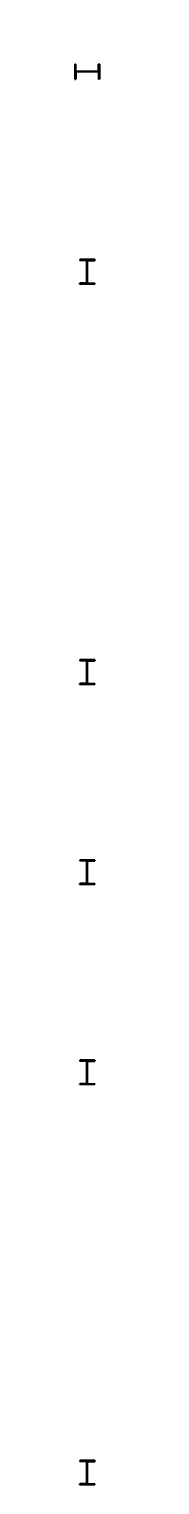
# Model space of a CAD drawing. Extents: x -150 to 68137, y 0 to 1132852.
# Drawn here: x 67356 to 68137, y 1103756 to 1132852 of the extents above; entities that cross this region are included whole.
import ezdxf
from ezdxf.enums import TextEntityAlignment as Align

# ---------------------------------------------------------------- set-up
doc = ezdxf.new("R2010")
doc.units = 0

msp = doc.modelspace()

# ---------------------------------------------------------------- linework, layer by layer
at = {"layer": 'C1'}
for p, q in [((67356, 1132150), (67356, 1131850)), ((67356, 1132150), (67374, 1132150)), ((67356, 1132150, 3330), (67356, 1131850, 3330)), ((67356, 1132150, 3330), (67374, 1132150, 3330)), ((67356, 1132150, 6460), (67356, 1131850, 6460)), ((67356, 1132150, 6460), (67374, 1132150, 6460)), ((67374, 1132005.5), (67374, 1132150)), ((67374, 1132005.5, 3330), (67374, 1132150, 3330)), ((67374, 1132005.5, 6460), (67374, 1132150, 6460)), ((67826, 1132005.5), (67826, 1132150)), ((67844, 1132150), (67826, 1132150)), ((67826, 1132005.5, 3330), (67826, 1132150, 3330)), ((67844, 1132150, 3330), (67826, 1132150, 3330)), ((67826, 1132005.5, 6460), (67826, 1132150, 6460)), ((67844, 1132150, 6460), (67826, 1132150, 6460)), ((67844, 1132150), (67844, 1131850)), ((67844, 1132150, 3330), (67844, 1131850, 3330)), ((67844, 1132150, 6460), (67844, 1131850, 6460)), ((67356, 1131850), (67374, 1131850)), ((67356, 1131850, 3330), (67374, 1131850, 3330)), ((67356, 1131850, 6460), (67374, 1131850, 6460)), ((67826, 1132005.5), (67374, 1132005.5)), ((67374, 1132005.5), (67374, 1132005.5)), ((67374, 1132005.5), (67374, 1132005.5)), ((67374, 1132005.5), (67374, 1132005.5)), ((67826, 1132005.5, 3330), (67374, 1132005.5, 3330)), ((67374, 1132005.5, 3330), (67374, 1132005.5, 3330)), ((67374, 1132005.5, 3330), (67374, 1132005.5, 3330)), ((67374, 1132005.5, 3330), (67374, 1132005.5, 3330)), ((67826, 1132005.5, 6460), (67374, 1132005.5, 6460)), ((67374, 1132005.5, 6460), (67374, 1132005.5, 6460)), ((67374, 1132005.5, 6460), (67374, 1132005.5, 6460)), ((67374, 1132005.5, 6460), (67374, 1132005.5, 6460)), ((67826, 1131994.5), (67374, 1131994.5)), ((67374, 1131994.5), (67374, 1131994.5)), ((67374, 1131994.5), (67374, 1131994.5)), ((67374, 1131994.5), (67374, 1131994.5)), ((67374, 1131994.5), (67374, 1131850)), ((67826, 1131994.5, 3330), (67374, 1131994.5, 3330)), ((67374, 1131994.5, 3330), (67374, 1131994.5, 3330)), ((67374, 1131994.5, 3330), (67374, 1131994.5, 3330)), ((67374, 1131994.5, 3330), (67374, 1131994.5, 3330)), ((67374, 1131994.5, 3330), (67374, 1131850, 3330)), ((67826, 1131994.5, 6460), (67374, 1131994.5, 6460)), ((67374, 1131994.5, 6460), (67374, 1131994.5, 6460)), ((67374, 1131994.5, 6460), (67374, 1131994.5, 6460)), ((67374, 1131994.5, 6460), (67374, 1131994.5, 6460)), ((67374, 1131994.5, 6460), (67374, 1131850, 6460)), ((67826, 1132005.5), (67826, 1132005.5)), ((67826, 1132005.5), (67826, 1132005.5)), ((67826, 1132005.5), (67826, 1132005.5)), ((67826, 1132005.5, 3330), (67826, 1132005.5, 3330)), ((67826, 1132005.5, 3330), (67826, 1132005.5, 3330)), ((67826, 1132005.5, 3330), (67826, 1132005.5, 3330)), ((67826, 1132005.5, 6460), (67826, 1132005.5, 6460)), ((67826, 1132005.5, 6460), (67826, 1132005.5, 6460)), ((67826, 1132005.5, 6460), (67826, 1132005.5, 6460)), ((67826, 1131994.5), (67826, 1131994.5)), ((67826, 1131994.5), (67826, 1131994.5)), ((67826, 1131994.5), (67826, 1131994.5)), ((67826, 1131994.5), (67826, 1131850)), ((67826, 1131994.5, 3330), (67826, 1131994.5, 3330)), ((67826, 1131994.5, 3330), (67826, 1131994.5, 3330)), ((67826, 1131994.5, 3330), (67826, 1131994.5, 3330)), ((67826, 1131994.5, 3330), (67826, 1131850, 3330)), ((67826, 1131994.5, 6460), (67826, 1131994.5, 6460)), ((67826, 1131994.5, 6460), (67826, 1131994.5, 6460)), ((67826, 1131994.5, 6460), (67826, 1131994.5, 6460)), ((67826, 1131994.5, 6460), (67826, 1131850, 6460)), ((67844, 1131850), (67826, 1131850)), ((67844, 1131850, 3330), (67826, 1131850, 3330)), ((67844, 1131850, 6460), (67826, 1131850, 6460)), ((67750, 1128244), (67450, 1128244)), ((67450, 1128244), (67450, 1128226)), ((67750, 1128244, 3330), (67450, 1128244, 3330)), ((67450, 1128244, 3330), (67450, 1128226, 3330)), ((67750, 1128244, 6460), (67450, 1128244, 6460)), ((67450, 1128244, 6460), (67450, 1128226, 6460)), ((67594.5, 1128226), (67450, 1128226)), ((67594.5, 1128226, 3330), (67450, 1128226, 3330)), ((67594.5, 1128226, 6460), (67450, 1128226, 6460)), ((67594.5, 1127774), (67594.5, 1128226)), ((67594.5, 1128226), (67594.5, 1128226)), ((67594.5, 1128226), (67594.5, 1128226)), ((67594.5, 1128226), (67594.5, 1128226)), ((67594.5, 1127774, 3330), (67594.5, 1128226, 3330)), ((67594.5, 1128226, 3330), (67594.5, 1128226, 3330)), ((67594.5, 1128226, 3330), (67594.5, 1128226, 3330)), ((67594.5, 1128226, 3330), (67594.5, 1128226, 3330)), ((67594.5, 1127774, 6460), (67594.5, 1128226, 6460)), ((67594.5, 1128226, 6460), (67594.5, 1128226, 6460)), ((67594.5, 1128226, 6460), (67594.5, 1128226, 6460)), ((67594.5, 1128226, 6460), (67594.5, 1128226, 6460)), ((67605.5, 1127774), (67605.5, 1128226)), ((67605.5, 1128226), (67605.5, 1128226)), ((67605.5, 1128226), (67605.5, 1128226)), ((67605.5, 1128226), (67605.5, 1128226)), ((67605.5, 1128226), (67750, 1128226)), ((67605.5, 1127774, 3330), (67605.5, 1128226, 3330)), ((67605.5, 1128226, 3330), (67605.5, 1128226, 3330)), ((67605.5, 1128226, 3330), (67605.5, 1128226, 3330)), ((67605.5, 1128226, 3330), (67605.5, 1128226, 3330)), ((67605.5, 1128226, 3330), (67750, 1128226, 3330)), ((67605.5, 1127774, 6460), (67605.5, 1128226, 6460)), ((67605.5, 1128226, 6460), (67605.5, 1128226, 6460)), ((67605.5, 1128226, 6460), (67605.5, 1128226, 6460)), ((67605.5, 1128226, 6460), (67605.5, 1128226, 6460)), ((67605.5, 1128226, 6460), (67750, 1128226, 6460)), ((67750, 1128244), (67750, 1128226)), ((67750, 1128244, 3330), (67750, 1128226, 3330)), ((67750, 1128244, 6460), (67750, 1128226, 6460)), ((67594.5, 1127774), (67450, 1127774)), ((67450, 1127756), (67450, 1127774)), ((67594.5, 1127774, 3330), (67450, 1127774, 3330)), ((67450, 1127756, 3330), (67450, 1127774, 3330)), ((67594.5, 1127774, 6460), (67450, 1127774, 6460)), ((67450, 1127756, 6460), (67450, 1127774, 6460)), ((67750, 1127756), (67450, 1127756)), ((67750, 1127756, 3330), (67450, 1127756, 3330)), ((67750, 1127756, 6460), (67450, 1127756, 6460)), ((67594.5, 1127774), (67594.5, 1127774)), ((67594.5, 1127774), (67594.5, 1127774)), ((67594.5, 1127774), (67594.5, 1127774)), ((67594.5, 1127774, 3330), (67594.5, 1127774, 3330)), ((67594.5, 1127774, 3330), (67594.5, 1127774, 3330)), ((67594.5, 1127774, 3330), (67594.5, 1127774, 3330)), ((67594.5, 1127774, 6460), (67594.5, 1127774, 6460)), ((67594.5, 1127774, 6460), (67594.5, 1127774, 6460)), ((67594.5, 1127774, 6460), (67594.5, 1127774, 6460)), ((67605.5, 1127774), (67605.5, 1127774)), ((67605.5, 1127774), (67605.5, 1127774)), ((67605.5, 1127774), (67605.5, 1127774)), ((67605.5, 1127774), (67750, 1127774)), ((67605.5, 1127774, 3330), (67605.5, 1127774, 3330)), ((67605.5, 1127774, 3330), (67605.5, 1127774, 3330)), ((67605.5, 1127774, 3330), (67605.5, 1127774, 3330)), ((67605.5, 1127774, 3330), (67750, 1127774, 3330)), ((67605.5, 1127774, 6460), (67605.5, 1127774, 6460)), ((67605.5, 1127774, 6460), (67605.5, 1127774, 6460)), ((67605.5, 1127774, 6460), (67605.5, 1127774, 6460)), ((67605.5, 1127774, 6460), (67750, 1127774, 6460)), ((67750, 1127756), (67750, 1127774)), ((67750, 1127756, 3330), (67750, 1127774, 3330)), ((67750, 1127756, 6460), (67750, 1127774, 6460)), ((67750, 1120244), (67450, 1120244)), ((67450, 1120244), (67450, 1120226)), ((67750, 1120244, 3330), (67450, 1120244, 3330)), ((67450, 1120244, 3330), (67450, 1120226, 3330)), ((67750, 1120244, 6460), (67450, 1120244, 6460)), ((67450, 1120244, 6460), (67450, 1120226, 6460)), ((67594.5, 1120226), (67450, 1120226)), ((67594.5, 1120226, 3330), (67450, 1120226, 3330)), ((67594.5, 1120226, 6460), (67450, 1120226, 6460)), ((67594.5, 1119774), (67594.5, 1120226)), ((67594.5, 1120226), (67594.5, 1120226)), ((67594.5, 1120226), (67594.5, 1120226)), ((67594.5, 1120226), (67594.5, 1120226)), ((67594.5, 1119774, 3330), (67594.5, 1120226, 3330)), ((67594.5, 1120226, 3330), (67594.5, 1120226, 3330)), ((67594.5, 1120226, 3330), (67594.5, 1120226, 3330)), ((67594.5, 1120226, 3330), (67594.5, 1120226, 3330)), ((67594.5, 1119774, 6460), (67594.5, 1120226, 6460)), ((67594.5, 1120226, 6460), (67594.5, 1120226, 6460)), ((67594.5, 1120226, 6460), (67594.5, 1120226, 6460)), ((67594.5, 1120226, 6460), (67594.5, 1120226, 6460)), ((67605.5, 1119774), (67605.5, 1120226)), ((67605.5, 1120226), (67605.5, 1120226)), ((67605.5, 1120226), (67605.5, 1120226)), ((67605.5, 1120226), (67605.5, 1120226)), ((67605.5, 1120226), (67750, 1120226)), ((67605.5, 1119774, 3330), (67605.5, 1120226, 3330)), ((67605.5, 1120226, 3330), (67605.5, 1120226, 3330)), ((67605.5, 1120226, 3330), (67605.5, 1120226, 3330)), ((67605.5, 1120226, 3330), (67605.5, 1120226, 3330)), ((67605.5, 1120226, 3330), (67750, 1120226, 3330)), ((67605.5, 1119774, 6460), (67605.5, 1120226, 6460)), ((67605.5, 1120226, 6460), (67605.5, 1120226, 6460)), ((67605.5, 1120226, 6460), (67605.5, 1120226, 6460)), ((67605.5, 1120226, 6460), (67605.5, 1120226, 6460)), ((67605.5, 1120226, 6460), (67750, 1120226, 6460)), ((67750, 1120244), (67750, 1120226)), ((67750, 1120244, 3330), (67750, 1120226, 3330)), ((67750, 1120244, 6460), (67750, 1120226, 6460)), ((67594.5, 1119774), (67450, 1119774)), ((67450, 1119756), (67450, 1119774)), ((67594.5, 1119774, 3330), (67450, 1119774, 3330)), ((67450, 1119756, 3330), (67450, 1119774, 3330)), ((67594.5, 1119774, 6460), (67450, 1119774, 6460)), ((67450, 1119756, 6460), (67450, 1119774, 6460)), ((67750, 1119756), (67450, 1119756)), ((67750, 1119756, 3330), (67450, 1119756, 3330)), ((67750, 1119756, 6460), (67450, 1119756, 6460)), ((67594.5, 1119774), (67594.5, 1119774)), ((67594.5, 1119774), (67594.5, 1119774)), ((67594.5, 1119774), (67594.5, 1119774)), ((67594.5, 1119774, 3330), (67594.5, 1119774, 3330)), ((67594.5, 1119774, 3330), (67594.5, 1119774, 3330)), ((67594.5, 1119774, 3330), (67594.5, 1119774, 3330)), ((67594.5, 1119774, 6460), (67594.5, 1119774, 6460)), ((67594.5, 1119774, 6460), (67594.5, 1119774, 6460)), ((67594.5, 1119774, 6460), (67594.5, 1119774, 6460)), ((67605.5, 1119774), (67605.5, 1119774)), ((67605.5, 1119774), (67605.5, 1119774)), ((67605.5, 1119774), (67605.5, 1119774)), ((67605.5, 1119774), (67750, 1119774)), ((67605.5, 1119774, 3330), (67605.5, 1119774, 3330)), ((67605.5, 1119774, 3330), (67605.5, 1119774, 3330)), ((67605.5, 1119774, 3330), (67605.5, 1119774, 3330)), ((67605.5, 1119774, 3330), (67750, 1119774, 3330)), ((67605.5, 1119774, 6460), (67605.5, 1119774, 6460)), ((67605.5, 1119774, 6460), (67605.5, 1119774, 6460)), ((67605.5, 1119774, 6460), (67605.5, 1119774, 6460)), ((67605.5, 1119774, 6460), (67750, 1119774, 6460)), ((67750, 1119756), (67750, 1119774)), ((67750, 1119756, 3330), (67750, 1119774, 3330)), ((67750, 1119756, 6460), (67750, 1119774, 6460)), ((67750, 1116244), (67450, 1116244)), ((67450, 1116244), (67450, 1116226)), ((67750, 1116244, 3330), (67450, 1116244, 3330)), ((67450, 1116244, 3330), (67450, 1116226, 3330)), ((67750, 1116244, 6460), (67450, 1116244, 6460)), ((67450, 1116244, 6460), (67450, 1116226, 6460)), ((67594.5, 1116226), (67450, 1116226)), ((67594.5, 1116226, 3330), (67450, 1116226, 3330)), ((67594.5, 1116226, 6460), (67450, 1116226, 6460)), ((67594.5, 1115774), (67594.5, 1116226)), ((67594.5, 1116226), (67594.5, 1116226)), ((67594.5, 1116226), (67594.5, 1116226)), ((67594.5, 1116226), (67594.5, 1116226)), ((67594.5, 1115774, 3330), (67594.5, 1116226, 3330)), ((67594.5, 1116226, 3330), (67594.5, 1116226, 3330)), ((67594.5, 1116226, 3330), (67594.5, 1116226, 3330)), ((67594.5, 1116226, 3330), (67594.5, 1116226, 3330)), ((67594.5, 1115774, 6460), (67594.5, 1116226, 6460)), ((67594.5, 1116226, 6460), (67594.5, 1116226, 6460)), ((67594.5, 1116226, 6460), (67594.5, 1116226, 6460)), ((67594.5, 1116226, 6460), (67594.5, 1116226, 6460)), ((67605.5, 1115774), (67605.5, 1116226)), ((67605.5, 1116226), (67605.5, 1116226)), ((67605.5, 1116226), (67605.5, 1116226)), ((67605.5, 1116226), (67605.5, 1116226)), ((67605.5, 1116226), (67750, 1116226)), ((67605.5, 1115774, 3330), (67605.5, 1116226, 3330)), ((67605.5, 1116226, 3330), (67605.5, 1116226, 3330)), ((67605.5, 1116226, 3330), (67605.5, 1116226, 3330)), ((67605.5, 1116226, 3330), (67605.5, 1116226, 3330)), ((67605.5, 1116226, 3330), (67750, 1116226, 3330)), ((67605.5, 1115774, 6460), (67605.5, 1116226, 6460)), ((67605.5, 1116226, 6460), (67605.5, 1116226, 6460)), ((67605.5, 1116226, 6460), (67605.5, 1116226, 6460)), ((67605.5, 1116226, 6460), (67605.5, 1116226, 6460)), ((67605.5, 1116226, 6460), (67750, 1116226, 6460)), ((67750, 1116244), (67750, 1116226)), ((67750, 1116244, 3330), (67750, 1116226, 3330)), ((67750, 1116244, 6460), (67750, 1116226, 6460)), ((67594.5, 1115774), (67450, 1115774)), ((67450, 1115756), (67450, 1115774)), ((67594.5, 1115774, 3330), (67450, 1115774, 3330)), ((67450, 1115756, 3330), (67450, 1115774, 3330)), ((67594.5, 1115774, 6460), (67450, 1115774, 6460)), ((67450, 1115756, 6460), (67450, 1115774, 6460)), ((67750, 1115756), (67450, 1115756)), ((67750, 1115756, 3330), (67450, 1115756, 3330)), ((67750, 1115756, 6460), (67450, 1115756, 6460)), ((67594.5, 1115774), (67594.5, 1115774)), ((67594.5, 1115774), (67594.5, 1115774)), ((67594.5, 1115774), (67594.5, 1115774)), ((67594.5, 1115774, 3330), (67594.5, 1115774, 3330)), ((67594.5, 1115774, 3330), (67594.5, 1115774, 3330)), ((67594.5, 1115774, 3330), (67594.5, 1115774, 3330)), ((67594.5, 1115774, 6460), (67594.5, 1115774, 6460)), ((67594.5, 1115774, 6460), (67594.5, 1115774, 6460)), ((67594.5, 1115774, 6460), (67594.5, 1115774, 6460)), ((67605.5, 1115774), (67605.5, 1115774)), ((67605.5, 1115774), (67605.5, 1115774)), ((67605.5, 1115774), (67605.5, 1115774)), ((67605.5, 1115774), (67750, 1115774)), ((67605.5, 1115774, 3330), (67605.5, 1115774, 3330)), ((67605.5, 1115774, 3330), (67605.5, 1115774, 3330)), ((67605.5, 1115774, 3330), (67605.5, 1115774, 3330)), ((67605.5, 1115774, 3330), (67750, 1115774, 3330)), ((67605.5, 1115774, 6460), (67605.5, 1115774, 6460)), ((67605.5, 1115774, 6460), (67605.5, 1115774, 6460)), ((67605.5, 1115774, 6460), (67605.5, 1115774, 6460)), ((67605.5, 1115774, 6460), (67750, 1115774, 6460)), ((67750, 1115756), (67750, 1115774)), ((67750, 1115756, 3330), (67750, 1115774, 3330)), ((67750, 1115756, 6460), (67750, 1115774, 6460)), ((67750, 1112244), (67450, 1112244)), ((67450, 1112244), (67450, 1112226)), ((67750, 1112244, 3330), (67450, 1112244, 3330)), ((67450, 1112244, 3330), (67450, 1112226, 3330)), ((67750, 1112244, 6460), (67450, 1112244, 6460)), ((67450, 1112244, 6460), (67450, 1112226, 6460)), ((67594.5, 1112226), (67450, 1112226)), ((67594.5, 1112226, 3330), (67450, 1112226, 3330)), ((67594.5, 1112226, 6460), (67450, 1112226, 6460)), ((67594.5, 1111774), (67594.5, 1112226)), ((67594.5, 1112226), (67594.5, 1112226)), ((67594.5, 1112226), (67594.5, 1112226)), ((67594.5, 1112226), (67594.5, 1112226)), ((67594.5, 1111774, 3330), (67594.5, 1112226, 3330)), ((67594.5, 1112226, 3330), (67594.5, 1112226, 3330)), ((67594.5, 1112226, 3330), (67594.5, 1112226, 3330)), ((67594.5, 1112226, 3330), (67594.5, 1112226, 3330)), ((67594.5, 1111774, 6460), (67594.5, 1112226, 6460)), ((67594.5, 1112226, 6460), (67594.5, 1112226, 6460)), ((67594.5, 1112226, 6460), (67594.5, 1112226, 6460)), ((67594.5, 1112226, 6460), (67594.5, 1112226, 6460)), ((67605.5, 1111774), (67605.5, 1112226)), ((67605.5, 1112226), (67605.5, 1112226)), ((67605.5, 1112226), (67605.5, 1112226)), ((67605.5, 1112226), (67605.5, 1112226)), ((67605.5, 1112226), (67750, 1112226)), ((67605.5, 1111774, 3330), (67605.5, 1112226, 3330)), ((67605.5, 1112226, 3330), (67605.5, 1112226, 3330)), ((67605.5, 1112226, 3330), (67605.5, 1112226, 3330)), ((67605.5, 1112226, 3330), (67605.5, 1112226, 3330)), ((67605.5, 1112226, 3330), (67750, 1112226, 3330)), ((67605.5, 1111774, 6460), (67605.5, 1112226, 6460)), ((67605.5, 1112226, 6460), (67605.5, 1112226, 6460)), ((67605.5, 1112226, 6460), (67605.5, 1112226, 6460)), ((67605.5, 1112226, 6460), (67605.5, 1112226, 6460)), ((67605.5, 1112226, 6460), (67750, 1112226, 6460)), ((67750, 1112244), (67750, 1112226)), ((67750, 1112244, 3330), (67750, 1112226, 3330)), ((67750, 1112244, 6460), (67750, 1112226, 6460)), ((67594.5, 1111774), (67450, 1111774)), ((67450, 1111756), (67450, 1111774)), ((67594.5, 1111774, 3330), (67450, 1111774, 3330)), ((67450, 1111756, 3330), (67450, 1111774, 3330)), ((67594.5, 1111774, 6460), (67450, 1111774, 6460)), ((67450, 1111756, 6460), (67450, 1111774, 6460)), ((67750, 1111756), (67450, 1111756)), ((67750, 1111756, 3330), (67450, 1111756, 3330)), ((67750, 1111756, 6460), (67450, 1111756, 6460)), ((67594.5, 1111774), (67594.5, 1111774)), ((67594.5, 1111774), (67594.5, 1111774)), ((67594.5, 1111774), (67594.5, 1111774)), ((67594.5, 1111774, 3330), (67594.5, 1111774, 3330)), ((67594.5, 1111774, 3330), (67594.5, 1111774, 3330)), ((67594.5, 1111774, 3330), (67594.5, 1111774, 3330)), ((67594.5, 1111774, 6460), (67594.5, 1111774, 6460)), ((67594.5, 1111774, 6460), (67594.5, 1111774, 6460)), ((67594.5, 1111774, 6460), (67594.5, 1111774, 6460)), ((67605.5, 1111774), (67605.5, 1111774)), ((67605.5, 1111774), (67605.5, 1111774)), ((67605.5, 1111774), (67605.5, 1111774)), ((67605.5, 1111774), (67750, 1111774)), ((67605.5, 1111774, 3330), (67605.5, 1111774, 3330)), ((67605.5, 1111774, 3330), (67605.5, 1111774, 3330)), ((67605.5, 1111774, 3330), (67605.5, 1111774, 3330)), ((67605.5, 1111774, 3330), (67750, 1111774, 3330)), ((67605.5, 1111774, 6460), (67605.5, 1111774, 6460)), ((67605.5, 1111774, 6460), (67605.5, 1111774, 6460)), ((67605.5, 1111774, 6460), (67605.5, 1111774, 6460)), ((67605.5, 1111774, 6460), (67750, 1111774, 6460)), ((67750, 1111756), (67750, 1111774)), ((67750, 1111756, 3330), (67750, 1111774, 3330)), ((67750, 1111756, 6460), (67750, 1111774, 6460)), ((67750, 1104244), (67450, 1104244)), ((67450, 1104244), (67450, 1104226)), ((67750, 1104244, 3330), (67450, 1104244, 3330)), ((67450, 1104244, 3330), (67450, 1104226, 3330)), ((67750, 1104244, 6460), (67450, 1104244, 6460)), ((67450, 1104244, 6460), (67450, 1104226, 6460)), ((67594.5, 1104226), (67450, 1104226)), ((67594.5, 1104226, 3330), (67450, 1104226, 3330)), ((67594.5, 1104226, 6460), (67450, 1104226, 6460)), ((67594.5, 1103774), (67594.5, 1104226)), ((67594.5, 1104226), (67594.5, 1104226)), ((67594.5, 1104226), (67594.5, 1104226)), ((67594.5, 1104226), (67594.5, 1104226)), ((67594.5, 1103774, 3330), (67594.5, 1104226, 3330)), ((67594.5, 1104226, 3330), (67594.5, 1104226, 3330)), ((67594.5, 1104226, 3330), (67594.5, 1104226, 3330)), ((67594.5, 1104226, 3330), (67594.5, 1104226, 3330)), ((67594.5, 1103774, 6460), (67594.5, 1104226, 6460)), ((67594.5, 1104226, 6460), (67594.5, 1104226, 6460)), ((67594.5, 1104226, 6460), (67594.5, 1104226, 6460)), ((67594.5, 1104226, 6460), (67594.5, 1104226, 6460)), ((67605.5, 1103774), (67605.5, 1104226)), ((67605.5, 1104226), (67605.5, 1104226)), ((67605.5, 1104226), (67605.5, 1104226)), ((67605.5, 1104226), (67605.5, 1104226)), ((67605.5, 1104226), (67750, 1104226)), ((67605.5, 1103774, 3330), (67605.5, 1104226, 3330)), ((67605.5, 1104226, 3330), (67605.5, 1104226, 3330)), ((67605.5, 1104226, 3330), (67605.5, 1104226, 3330)), ((67605.5, 1104226, 3330), (67605.5, 1104226, 3330)), ((67605.5, 1104226, 3330), (67750, 1104226, 3330)), ((67605.5, 1103774, 6460), (67605.5, 1104226, 6460)), ((67605.5, 1104226, 6460), (67605.5, 1104226, 6460)), ((67605.5, 1104226, 6460), (67605.5, 1104226, 6460)), ((67605.5, 1104226, 6460), (67605.5, 1104226, 6460)), ((67605.5, 1104226, 6460), (67750, 1104226, 6460)), ((67750, 1104244), (67750, 1104226)), ((67750, 1104244, 3330), (67750, 1104226, 3330)), ((67750, 1104244, 6460), (67750, 1104226, 6460)), ((67594.5, 1103774), (67450, 1103774)), ((67450, 1103756), (67450, 1103774)), ((67594.5, 1103774, 3330), (67450, 1103774, 3330)), ((67450, 1103756, 3330), (67450, 1103774, 3330)), ((67594.5, 1103774, 6460), (67450, 1103774, 6460)), ((67450, 1103756, 6460), (67450, 1103774, 6460)), ((67750, 1103756), (67450, 1103756)), ((67750, 1103756, 3330), (67450, 1103756, 3330)), ((67750, 1103756, 6460), (67450, 1103756, 6460)), ((67594.5, 1103774), (67594.5, 1103774)), ((67594.5, 1103774), (67594.5, 1103774)), ((67594.5, 1103774), (67594.5, 1103774)), ((67594.5, 1103774, 3330), (67594.5, 1103774, 3330)), ((67594.5, 1103774, 3330), (67594.5, 1103774, 3330)), ((67594.5, 1103774, 3330), (67594.5, 1103774, 3330)), ((67594.5, 1103774, 6460), (67594.5, 1103774, 6460)), ((67594.5, 1103774, 6460), (67594.5, 1103774, 6460)), ((67594.5, 1103774, 6460), (67594.5, 1103774, 6460)), ((67605.5, 1103774), (67605.5, 1103774)), ((67605.5, 1103774), (67605.5, 1103774)), ((67605.5, 1103774), (67605.5, 1103774)), ((67605.5, 1103774), (67750, 1103774)), ((67605.5, 1103774, 3330), (67605.5, 1103774, 3330)), ((67605.5, 1103774, 3330), (67605.5, 1103774, 3330)), ((67605.5, 1103774, 3330), (67605.5, 1103774, 3330)), ((67605.5, 1103774, 3330), (67750, 1103774, 3330)), ((67605.5, 1103774, 6460), (67605.5, 1103774, 6460)), ((67605.5, 1103774, 6460), (67605.5, 1103774, 6460)), ((67605.5, 1103774, 6460), (67605.5, 1103774, 6460)), ((67605.5, 1103774, 6460), (67750, 1103774, 6460)), ((67750, 1103756), (67750, 1103774)), ((67750, 1103756, 3330), (67750, 1103774, 3330)), ((67750, 1103756, 6460), (67750, 1103774, 6460))]:
    msp.add_line(p, q, dxfattribs=at)
at = {"layer": 'G42', "extrusion": (0, 1, 0)}
for p, q in [((67500, 1116244, 3530), (67700, 1116244, 3530)), ((67500, 1116244, 3130), (67700, 1116244, 3130)), ((67595.5, 1116244, 3516), (67500, 1116244, 3516)), ((67500, 1116244, 3530), (67500, 1116244, 3516)), ((67595.5, 1116244, 3144), (67500, 1116244, 3144)), ((67500, 1116244, 3130), (67500, 1116244, 3144)), ((67500, 1116244, 6660), (67700, 1116244, 6660)), ((67500, 1116244, 6260), (67700, 1116244, 6260)), ((67595.5, 1116244, 6646), (67500, 1116244, 6646)), ((67500, 1116244, 6660), (67500, 1116244, 6646)), ((67595.5, 1116244, 6274), (67500, 1116244, 6274)), ((67500, 1116244, 6260), (67500, 1116244, 6274)), ((67595.5, 1116244, 3144), (67595.5, 1116244, 3516)), ((67595.5, 1116244, 3516), (67595.5, 1116244, 3516)), ((67595.5, 1116244, 3144), (67595.5, 1116244, 3144)), ((67595.5, 1116244, 3516), (67595.5, 1116244, 3516)), ((67595.5, 1116244, 3144), (67595.5, 1116244, 3144)), ((67595.5, 1116244, 3516), (67595.5, 1116244, 3516)), ((67595.5, 1116244, 3144), (67595.5, 1116244, 3144)), ((67595.5, 1116244, 6274), (67595.5, 1116244, 6646)), ((67595.5, 1116244, 6646), (67595.5, 1116244, 6646)), ((67595.5, 1116244, 6274), (67595.5, 1116244, 6274)), ((67595.5, 1116244, 6646), (67595.5, 1116244, 6646)), ((67595.5, 1116244, 6274), (67595.5, 1116244, 6274)), ((67595.5, 1116244, 6646), (67595.5, 1116244, 6646)), ((67595.5, 1116244, 6274), (67595.5, 1116244, 6274)), ((67604.5, 1116244, 3144), (67604.5, 1116244, 3516)), ((67604.5, 1116244, 3144), (67604.5, 1116244, 3144)), ((67604.5, 1116244, 3516), (67604.5, 1116244, 3516)), ((67604.5, 1116244, 3144), (67604.5, 1116244, 3144)), ((67604.5, 1116244, 3516), (67604.5, 1116244, 3516)), ((67604.5, 1116244, 3144), (67604.5, 1116244, 3144)), ((67604.5, 1116244, 3516), (67604.5, 1116244, 3516)), ((67604.5, 1116244, 3516), (67700, 1116244, 3516)), ((67604.5, 1116244, 3144), (67700, 1116244, 3144)), ((67604.5, 1116244, 6274), (67604.5, 1116244, 6646)), ((67604.5, 1116244, 6274), (67604.5, 1116244, 6274)), ((67604.5, 1116244, 6646), (67604.5, 1116244, 6646)), ((67604.5, 1116244, 6274), (67604.5, 1116244, 6274)), ((67604.5, 1116244, 6646), (67604.5, 1116244, 6646)), ((67604.5, 1116244, 6274), (67604.5, 1116244, 6274)), ((67604.5, 1116244, 6646), (67604.5, 1116244, 6646)), ((67604.5, 1116244, 6646), (67700, 1116244, 6646)), ((67604.5, 1116244, 6274), (67700, 1116244, 6274)), ((67700, 1116244, 3530), (67700, 1116244, 3516)), ((67700, 1116244, 3130), (67700, 1116244, 3144)), ((67700, 1116244, 6660), (67700, 1116244, 6646)), ((67700, 1116244, 6260), (67700, 1116244, 6274)), ((67500, 1112244, 3530), (67700, 1112244, 3530)), ((67500, 1112244, 3130), (67700, 1112244, 3130)), ((67595.5, 1112244, 3516), (67500, 1112244, 3516)), ((67500, 1112244, 3530), (67500, 1112244, 3516)), ((67595.5, 1112244, 3144), (67500, 1112244, 3144)), ((67500, 1112244, 3130), (67500, 1112244, 3144)), ((67500, 1112244, 6660), (67700, 1112244, 6660)), ((67500, 1112244, 6260), (67700, 1112244, 6260)), ((67595.5, 1112244, 6646), (67500, 1112244, 6646)), ((67500, 1112244, 6660), (67500, 1112244, 6646)), ((67595.5, 1112244, 6274), (67500, 1112244, 6274)), ((67500, 1112244, 6260), (67500, 1112244, 6274)), ((67595.5, 1112244, 3144), (67595.5, 1112244, 3516)), ((67595.5, 1112244, 3516), (67595.5, 1112244, 3516)), ((67595.5, 1112244, 3144), (67595.5, 1112244, 3144)), ((67595.5, 1112244, 3516), (67595.5, 1112244, 3516)), ((67595.5, 1112244, 3144), (67595.5, 1112244, 3144)), ((67595.5, 1112244, 3516), (67595.5, 1112244, 3516)), ((67595.5, 1112244, 3144), (67595.5, 1112244, 3144)), ((67595.5, 1112244, 6274), (67595.5, 1112244, 6646)), ((67595.5, 1112244, 6646), (67595.5, 1112244, 6646)), ((67595.5, 1112244, 6274), (67595.5, 1112244, 6274)), ((67595.5, 1112244, 6646), (67595.5, 1112244, 6646)), ((67595.5, 1112244, 6274), (67595.5, 1112244, 6274)), ((67595.5, 1112244, 6646), (67595.5, 1112244, 6646)), ((67595.5, 1112244, 6274), (67595.5, 1112244, 6274)), ((67604.5, 1112244, 3144), (67604.5, 1112244, 3516)), ((67604.5, 1112244, 3144), (67604.5, 1112244, 3144)), ((67604.5, 1112244, 3516), (67604.5, 1112244, 3516)), ((67604.5, 1112244, 3144), (67604.5, 1112244, 3144)), ((67604.5, 1112244, 3516), (67604.5, 1112244, 3516)), ((67604.5, 1112244, 3144), (67604.5, 1112244, 3144)), ((67604.5, 1112244, 3516), (67604.5, 1112244, 3516)), ((67604.5, 1112244, 3516), (67700, 1112244, 3516)), ((67604.5, 1112244, 3144), (67700, 1112244, 3144)), ((67604.5, 1112244, 6274), (67604.5, 1112244, 6646)), ((67604.5, 1112244, 6274), (67604.5, 1112244, 6274)), ((67604.5, 1112244, 6646), (67604.5, 1112244, 6646)), ((67604.5, 1112244, 6274), (67604.5, 1112244, 6274)), ((67604.5, 1112244, 6646), (67604.5, 1112244, 6646)), ((67604.5, 1112244, 6274), (67604.5, 1112244, 6274)), ((67604.5, 1112244, 6646), (67604.5, 1112244, 6646)), ((67604.5, 1112244, 6646), (67700, 1112244, 6646)), ((67604.5, 1112244, 6274), (67700, 1112244, 6274)), ((67700, 1112244, 3530), (67700, 1112244, 3516)), ((67700, 1112244, 3130), (67700, 1112244, 3144)), ((67700, 1112244, 6660), (67700, 1112244, 6646)), ((67700, 1112244, 6260), (67700, 1112244, 6274))]:
    msp.add_line(p, q, dxfattribs=at)
at = {"layer": 'G43', "extrusion": (0, 1, 0)}
for p, q in [((67500, 1128244, 3530), (67700, 1128244, 3530)), ((67500, 1128244, 3130), (67700, 1128244, 3130)), ((67596, 1128244, 3517), (67500, 1128244, 3517)), ((67500, 1128244, 3530), (67500, 1128244, 3517)), ((67596, 1128244, 3143), (67500, 1128244, 3143)), ((67500, 1128244, 3130), (67500, 1128244, 3143)), ((67500, 1128244, 6660), (67700, 1128244, 6660)), ((67500, 1128244, 6260), (67700, 1128244, 6260)), ((67596, 1128244, 6647), (67500, 1128244, 6647)), ((67500, 1128244, 6660), (67500, 1128244, 6647)), ((67596, 1128244, 6273), (67500, 1128244, 6273)), ((67500, 1128244, 6260), (67500, 1128244, 6273)), ((67500, 1128244, 9790), (67700, 1128244, 9790)), ((67500, 1128244, 9390), (67700, 1128244, 9390)), ((67596, 1128244, 9777), (67500, 1128244, 9777)), ((67500, 1128244, 9790), (67500, 1128244, 9777)), ((67596, 1128244, 9403), (67500, 1128244, 9403)), ((67500, 1128244, 9390), (67500, 1128244, 9403)), ((67596, 1128244, 3143), (67596, 1128244, 3517)), ((67596, 1128244, 3517), (67596, 1128244, 3517)), ((67596, 1128244, 3143), (67596, 1128244, 3143)), ((67596, 1128244, 3517), (67596, 1128244, 3517)), ((67596, 1128244, 3143), (67596, 1128244, 3143)), ((67596, 1128244, 3517), (67596, 1128244, 3517)), ((67596, 1128244, 3143), (67596, 1128244, 3143)), ((67596, 1128244, 6273), (67596, 1128244, 6647)), ((67596, 1128244, 6647), (67596, 1128244, 6647)), ((67596, 1128244, 6273), (67596, 1128244, 6273)), ((67596, 1128244, 6647), (67596, 1128244, 6647)), ((67596, 1128244, 6273), (67596, 1128244, 6273)), ((67596, 1128244, 6647), (67596, 1128244, 6647)), ((67596, 1128244, 6273), (67596, 1128244, 6273)), ((67596, 1128244, 9403), (67596, 1128244, 9777)), ((67596, 1128244, 9777), (67596, 1128244, 9777)), ((67596, 1128244, 9403), (67596, 1128244, 9403)), ((67596, 1128244, 9777), (67596, 1128244, 9777)), ((67596, 1128244, 9403), (67596, 1128244, 9403)), ((67596, 1128244, 9777), (67596, 1128244, 9777)), ((67596, 1128244, 9403), (67596, 1128244, 9403)), ((67604, 1128244, 3143), (67604, 1128244, 3517)), ((67604, 1128244, 3143), (67604, 1128244, 3143)), ((67604, 1128244, 3517), (67604, 1128244, 3517)), ((67604, 1128244, 3143), (67604, 1128244, 3143)), ((67604, 1128244, 3517), (67604, 1128244, 3517)), ((67604, 1128244, 3143), (67604, 1128244, 3143)), ((67604, 1128244, 3517), (67604, 1128244, 3517)), ((67604, 1128244, 3517), (67700, 1128244, 3517)), ((67604, 1128244, 3143), (67700, 1128244, 3143)), ((67604, 1128244, 6273), (67604, 1128244, 6647)), ((67604, 1128244, 6273), (67604, 1128244, 6273)), ((67604, 1128244, 6647), (67604, 1128244, 6647)), ((67604, 1128244, 6273), (67604, 1128244, 6273)), ((67604, 1128244, 6647), (67604, 1128244, 6647)), ((67604, 1128244, 6273), (67604, 1128244, 6273)), ((67604, 1128244, 6647), (67604, 1128244, 6647)), ((67604, 1128244, 6647), (67700, 1128244, 6647)), ((67604, 1128244, 6273), (67700, 1128244, 6273)), ((67604, 1128244, 9403), (67604, 1128244, 9777)), ((67604, 1128244, 9403), (67604, 1128244, 9403)), ((67604, 1128244, 9777), (67604, 1128244, 9777)), ((67604, 1128244, 9403), (67604, 1128244, 9403)), ((67604, 1128244, 9777), (67604, 1128244, 9777)), ((67604, 1128244, 9403), (67604, 1128244, 9403)), ((67604, 1128244, 9777), (67604, 1128244, 9777)), ((67604, 1128244, 9777), (67700, 1128244, 9777)), ((67604, 1128244, 9403), (67700, 1128244, 9403)), ((67700, 1128244, 3530), (67700, 1128244, 3517)), ((67700, 1128244, 3130), (67700, 1128244, 3143)), ((67700, 1128244, 6660), (67700, 1128244, 6647)), ((67700, 1128244, 6260), (67700, 1128244, 6273)), ((67700, 1128244, 9790), (67700, 1128244, 9777)), ((67700, 1128244, 9390), (67700, 1128244, 9403)), ((67500, 1120244, 3530), (67700, 1120244, 3530)), ((67500, 1120244, 3130), (67700, 1120244, 3130)), ((67596, 1120244, 3517), (67500, 1120244, 3517)), ((67500, 1120244, 3530), (67500, 1120244, 3517)), ((67596, 1120244, 3143), (67500, 1120244, 3143)), ((67500, 1120244, 3130), (67500, 1120244, 3143)), ((67500, 1120244, 6660), (67700, 1120244, 6660)), ((67500, 1120244, 6260), (67700, 1120244, 6260)), ((67596, 1120244, 6647), (67500, 1120244, 6647)), ((67500, 1120244, 6660), (67500, 1120244, 6647)), ((67596, 1120244, 6273), (67500, 1120244, 6273)), ((67500, 1120244, 6260), (67500, 1120244, 6273)), ((67500, 1120244, 9790), (67700, 1120244, 9790)), ((67500, 1120244, 9390), (67700, 1120244, 9390)), ((67596, 1120244, 9777), (67500, 1120244, 9777)), ((67500, 1120244, 9790), (67500, 1120244, 9777)), ((67596, 1120244, 9403), (67500, 1120244, 9403)), ((67500, 1120244, 9390), (67500, 1120244, 9403)), ((67596, 1120244, 3143), (67596, 1120244, 3517)), ((67596, 1120244, 3517), (67596, 1120244, 3517)), ((67596, 1120244, 3143), (67596, 1120244, 3143)), ((67596, 1120244, 3517), (67596, 1120244, 3517)), ((67596, 1120244, 3143), (67596, 1120244, 3143)), ((67596, 1120244, 3517), (67596, 1120244, 3517)), ((67596, 1120244, 3143), (67596, 1120244, 3143)), ((67596, 1120244, 6273), (67596, 1120244, 6647)), ((67596, 1120244, 6647), (67596, 1120244, 6647)), ((67596, 1120244, 6273), (67596, 1120244, 6273)), ((67596, 1120244, 6647), (67596, 1120244, 6647)), ((67596, 1120244, 6273), (67596, 1120244, 6273)), ((67596, 1120244, 6647), (67596, 1120244, 6647)), ((67596, 1120244, 6273), (67596, 1120244, 6273)), ((67596, 1120244, 9403), (67596, 1120244, 9777)), ((67596, 1120244, 9777), (67596, 1120244, 9777)), ((67596, 1120244, 9403), (67596, 1120244, 9403)), ((67596, 1120244, 9777), (67596, 1120244, 9777)), ((67596, 1120244, 9403), (67596, 1120244, 9403)), ((67596, 1120244, 9777), (67596, 1120244, 9777)), ((67596, 1120244, 9403), (67596, 1120244, 9403)), ((67604, 1120244, 3143), (67604, 1120244, 3517)), ((67604, 1120244, 3143), (67604, 1120244, 3143)), ((67604, 1120244, 3517), (67604, 1120244, 3517)), ((67604, 1120244, 3143), (67604, 1120244, 3143)), ((67604, 1120244, 3517), (67604, 1120244, 3517)), ((67604, 1120244, 3143), (67604, 1120244, 3143)), ((67604, 1120244, 3517), (67604, 1120244, 3517)), ((67604, 1120244, 3517), (67700, 1120244, 3517)), ((67604, 1120244, 3143), (67700, 1120244, 3143)), ((67604, 1120244, 6273), (67604, 1120244, 6647)), ((67604, 1120244, 6273), (67604, 1120244, 6273)), ((67604, 1120244, 6647), (67604, 1120244, 6647)), ((67604, 1120244, 6273), (67604, 1120244, 6273)), ((67604, 1120244, 6647), (67604, 1120244, 6647)), ((67604, 1120244, 6273), (67604, 1120244, 6273)), ((67604, 1120244, 6647), (67604, 1120244, 6647)), ((67604, 1120244, 6647), (67700, 1120244, 6647)), ((67604, 1120244, 6273), (67700, 1120244, 6273)), ((67604, 1120244, 9403), (67604, 1120244, 9777)), ((67604, 1120244, 9403), (67604, 1120244, 9403)), ((67604, 1120244, 9777), (67604, 1120244, 9777)), ((67604, 1120244, 9403), (67604, 1120244, 9403)), ((67604, 1120244, 9777), (67604, 1120244, 9777)), ((67604, 1120244, 9403), (67604, 1120244, 9403)), ((67604, 1120244, 9777), (67604, 1120244, 9777)), ((67604, 1120244, 9777), (67700, 1120244, 9777)), ((67604, 1120244, 9403), (67700, 1120244, 9403)), ((67700, 1120244, 3530), (67700, 1120244, 3517)), ((67700, 1120244, 3130), (67700, 1120244, 3143)), ((67700, 1120244, 6660), (67700, 1120244, 6647)), ((67700, 1120244, 6260), (67700, 1120244, 6273)), ((67700, 1120244, 9790), (67700, 1120244, 9777)), ((67700, 1120244, 9390), (67700, 1120244, 9403)), ((67500, 1116244, 9790), (67700, 1116244, 9790)), ((67500, 1116244, 9390), (67700, 1116244, 9390)), ((67596, 1116244, 9777), (67500, 1116244, 9777)), ((67500, 1116244, 9790), (67500, 1116244, 9777)), ((67596, 1116244, 9403), (67500, 1116244, 9403)), ((67500, 1116244, 9390), (67500, 1116244, 9403)), ((67596, 1116244, 9403), (67596, 1116244, 9777)), ((67596, 1116244, 9777), (67596, 1116244, 9777)), ((67596, 1116244, 9403), (67596, 1116244, 9403)), ((67596, 1116244, 9777), (67596, 1116244, 9777)), ((67596, 1116244, 9403), (67596, 1116244, 9403)), ((67596, 1116244, 9777), (67596, 1116244, 9777)), ((67596, 1116244, 9403), (67596, 1116244, 9403)), ((67604, 1116244, 9403), (67604, 1116244, 9777)), ((67604, 1116244, 9403), (67604, 1116244, 9403)), ((67604, 1116244, 9777), (67604, 1116244, 9777)), ((67604, 1116244, 9403), (67604, 1116244, 9403)), ((67604, 1116244, 9777), (67604, 1116244, 9777)), ((67604, 1116244, 9403), (67604, 1116244, 9403)), ((67604, 1116244, 9777), (67604, 1116244, 9777)), ((67604, 1116244, 9777), (67700, 1116244, 9777)), ((67604, 1116244, 9403), (67700, 1116244, 9403)), ((67700, 1116244, 9790), (67700, 1116244, 9777)), ((67700, 1116244, 9390), (67700, 1116244, 9403)), ((67500, 1112244, 9790), (67700, 1112244, 9790)), ((67500, 1112244, 9390), (67700, 1112244, 9390)), ((67596, 1112244, 9777), (67500, 1112244, 9777)), ((67500, 1112244, 9790), (67500, 1112244, 9777)), ((67596, 1112244, 9403), (67500, 1112244, 9403)), ((67500, 1112244, 9390), (67500, 1112244, 9403)), ((67596, 1112244, 9403), (67596, 1112244, 9777)), ((67596, 1112244, 9777), (67596, 1112244, 9777)), ((67596, 1112244, 9403), (67596, 1112244, 9403)), ((67596, 1112244, 9777), (67596, 1112244, 9777)), ((67596, 1112244, 9403), (67596, 1112244, 9403)), ((67596, 1112244, 9777), (67596, 1112244, 9777)), ((67596, 1112244, 9403), (67596, 1112244, 9403)), ((67604, 1112244, 9403), (67604, 1112244, 9777)), ((67604, 1112244, 9403), (67604, 1112244, 9403)), ((67604, 1112244, 9777), (67604, 1112244, 9777)), ((67604, 1112244, 9403), (67604, 1112244, 9403)), ((67604, 1112244, 9777), (67604, 1112244, 9777)), ((67604, 1112244, 9403), (67604, 1112244, 9403)), ((67604, 1112244, 9777), (67604, 1112244, 9777)), ((67604, 1112244, 9777), (67700, 1112244, 9777)), ((67604, 1112244, 9403), (67700, 1112244, 9403)), ((67700, 1112244, 9790), (67700, 1112244, 9777)), ((67700, 1112244, 9390), (67700, 1112244, 9403)), ((67500, 1104244, 3530), (67700, 1104244, 3530)), ((67500, 1104244, 3130), (67700, 1104244, 3130)), ((67596, 1104244, 3517), (67500, 1104244, 3517)), ((67500, 1104244, 3530), (67500, 1104244, 3517)), ((67596, 1104244, 3143), (67500, 1104244, 3143)), ((67500, 1104244, 3130), (67500, 1104244, 3143)), ((67500, 1104244, 6660), (67700, 1104244, 6660)), ((67500, 1104244, 6260), (67700, 1104244, 6260)), ((67596, 1104244, 6647), (67500, 1104244, 6647)), ((67500, 1104244, 6660), (67500, 1104244, 6647)), ((67596, 1104244, 6273), (67500, 1104244, 6273)), ((67500, 1104244, 6260), (67500, 1104244, 6273)), ((67500, 1104244, 9790), (67700, 1104244, 9790)), ((67500, 1104244, 9390), (67700, 1104244, 9390)), ((67596, 1104244, 9777), (67500, 1104244, 9777)), ((67500, 1104244, 9790), (67500, 1104244, 9777)), ((67596, 1104244, 9403), (67500, 1104244, 9403)), ((67500, 1104244, 9390), (67500, 1104244, 9403)), ((67596, 1104244, 3143), (67596, 1104244, 3517)), ((67596, 1104244, 3517), (67596, 1104244, 3517)), ((67596, 1104244, 3143), (67596, 1104244, 3143)), ((67596, 1104244, 3517), (67596, 1104244, 3517)), ((67596, 1104244, 3143), (67596, 1104244, 3143)), ((67596, 1104244, 3517), (67596, 1104244, 3517)), ((67596, 1104244, 3143), (67596, 1104244, 3143)), ((67596, 1104244, 6273), (67596, 1104244, 6647)), ((67596, 1104244, 6647), (67596, 1104244, 6647)), ((67596, 1104244, 6273), (67596, 1104244, 6273)), ((67596, 1104244, 6647), (67596, 1104244, 6647)), ((67596, 1104244, 6273), (67596, 1104244, 6273)), ((67596, 1104244, 6647), (67596, 1104244, 6647)), ((67596, 1104244, 6273), (67596, 1104244, 6273)), ((67596, 1104244, 9403), (67596, 1104244, 9777)), ((67596, 1104244, 9777), (67596, 1104244, 9777)), ((67596, 1104244, 9403), (67596, 1104244, 9403)), ((67596, 1104244, 9777), (67596, 1104244, 9777)), ((67596, 1104244, 9403), (67596, 1104244, 9403)), ((67596, 1104244, 9777), (67596, 1104244, 9777)), ((67596, 1104244, 9403), (67596, 1104244, 9403)), ((67604, 1104244, 3143), (67604, 1104244, 3517)), ((67604, 1104244, 3143), (67604, 1104244, 3143)), ((67604, 1104244, 3517), (67604, 1104244, 3517)), ((67604, 1104244, 3143), (67604, 1104244, 3143)), ((67604, 1104244, 3517), (67604, 1104244, 3517)), ((67604, 1104244, 3143), (67604, 1104244, 3143)), ((67604, 1104244, 3517), (67604, 1104244, 3517)), ((67604, 1104244, 3517), (67700, 1104244, 3517)), ((67604, 1104244, 3143), (67700, 1104244, 3143)), ((67604, 1104244, 6273), (67604, 1104244, 6647)), ((67604, 1104244, 6273), (67604, 1104244, 6273)), ((67604, 1104244, 6647), (67604, 1104244, 6647)), ((67604, 1104244, 6273), (67604, 1104244, 6273)), ((67604, 1104244, 6647), (67604, 1104244, 6647)), ((67604, 1104244, 6273), (67604, 1104244, 6273)), ((67604, 1104244, 6647), (67604, 1104244, 6647)), ((67604, 1104244, 6647), (67700, 1104244, 6647)), ((67604, 1104244, 6273), (67700, 1104244, 6273)), ((67604, 1104244, 9403), (67604, 1104244, 9777)), ((67604, 1104244, 9403), (67604, 1104244, 9403)), ((67604, 1104244, 9777), (67604, 1104244, 9777)), ((67604, 1104244, 9403), (67604, 1104244, 9403)), ((67604, 1104244, 9777), (67604, 1104244, 9777)), ((67604, 1104244, 9403), (67604, 1104244, 9403)), ((67604, 1104244, 9777), (67604, 1104244, 9777)), ((67604, 1104244, 9777), (67700, 1104244, 9777)), ((67604, 1104244, 9403), (67700, 1104244, 9403)), ((67700, 1104244, 3530), (67700, 1104244, 3517)), ((67700, 1104244, 3130), (67700, 1104244, 3143)), ((67700, 1104244, 6660), (67700, 1104244, 6647)), ((67700, 1104244, 6260), (67700, 1104244, 6273)), ((67700, 1104244, 9790), (67700, 1104244, 9777)), ((67700, 1104244, 9390), (67700, 1104244, 9403))]:
    msp.add_line(p, q, dxfattribs=at)

# ---------------------------------------------------------------- texts
at = {"layer": 'C1', "extrusion": (-1, 0, 0)}
for p in [(-1132536.8, 1665, -68136.8), (-1132536.8, 4895, -68136.8), (-1132536.8, 8025, -68136.8), (-1128536.8, 1665, -68136.8), (-1128536.8, 4895, -68136.8), (-1128536.8, 8025, -68136.8), (-1120536.8, 1665, -68136.8), (-1120536.8, 4895, -68136.8), (-1120536.8, 8025, -68136.8), (-1116536.8, 1665, -68136.8), (-1116536.8, 4895, -68136.8), (-1116536.8, 8025, -68136.8), (-1112536.8, 1665, -68136.8), (-1112536.8, 4895, -68136.8), (-1112536.8, 8025, -68136.8), (-1104536.8, 1665, -68136.8), (-1104536.8, 4895, -68136.8), (-1104536.8, 8025, -68136.8)]:
    msp.add_text('C1', height=400, dxfattribs=at).set_placement(p, align=Align.BOTTOM_CENTER)
at = {"layer": 'G42', "extrusion": (-1, 0, 0)}
for p in [(-1118440, 3330, -68040), (-1118440, 6460, -68040), (-1114440, 3330, -68040), (-1114440, 6460, -68040)]:
    msp.add_text('G42', height=400, dxfattribs=at).set_placement(p, align=Align.BOTTOM_CENTER)
at = {"layer": 'G43', "extrusion": (-1, 0, 0)}
for p in [(-1130440, 3330, -68040), (-1130440, 6460, -68040), (-1130440, 9590, -68040), (-1124440, 3330, -68040), (-1124440, 6460, -68040), (-1124440, 9590, -68040), (-1118440, 9590, -68040), (-1114440, 9590, -68040), (-1108440, 3330, -68040), (-1108440, 6460, -68040), (-1108440, 9590, -68040)]:
    msp.add_text('G43', height=400, dxfattribs=at).set_placement(p, align=Align.BOTTOM_CENTER)

doc.saveas('drawing.dxf')
